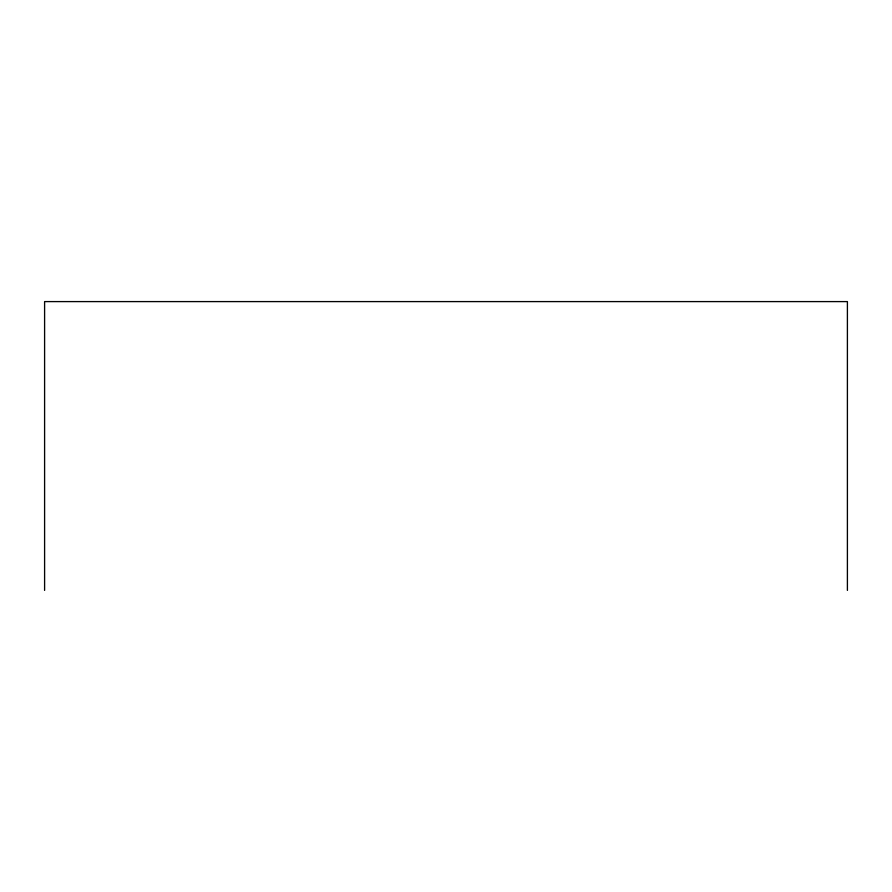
<?xml version="1.0" encoding="UTF-8"?>
<svg xmlns="http://www.w3.org/2000/svg" width="892" height="892" viewBox="0 0 892 892"><rect width="100%" height="100%" fill="white"/><g stroke="black" fill="none" stroke-linecap="round" stroke-linejoin="round"><path stroke-width="1.34" d="M847.4 590.404L847.4 301.596L44.6 301.596L44.6 590.404"/></g></svg>
